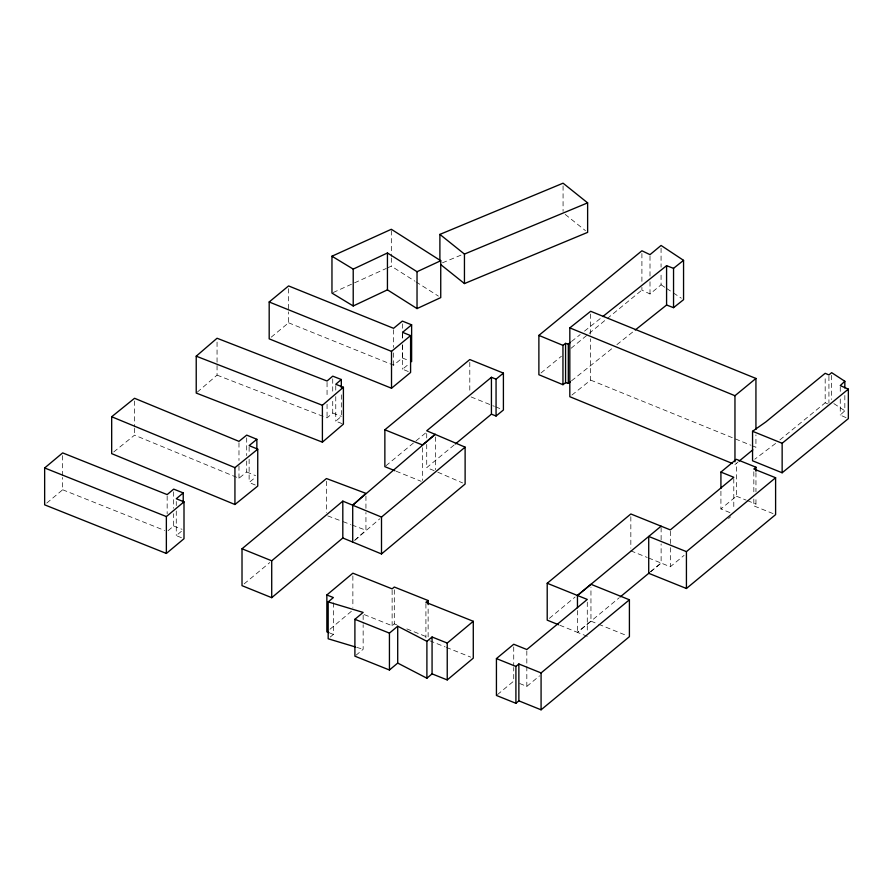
<?xml version="1.0" encoding="UTF-8"?>
<svg xmlns="http://www.w3.org/2000/svg" width="893" height="893" viewBox="0 0 893 893"><rect width="100%" height="100%" fill="white"/><g stroke="black" fill="none" stroke-linecap="round" stroke-linejoin="round"><path stroke-width="0.67" stroke-dasharray="4.46 3.35" d="M846.039 417.623L840.257 415.1L844.834 410.769L844.834 394.673M354.744 540.243L365.94 530.241L365.94 512.493M197.264 392.161L217.055 375.127L217.055 340.981M217.055 375.127L327.061 417.891L332.732 413.024L332.732 397.999M342.131 423.639L335.768 421.161L341.327 416.384L341.327 391.804M354.8 540.265L379.905 518.71M364.266 614.607L392.127 625.736L394.304 623.894L394.304 589.76M168.096 530.688L173.677 525.988L173.677 513.698M46.771 503.06L62.666 489.766L62.666 477.476M181.424 537.675L176.267 535.621L182.239 530.621M329.975 629.23L352.869 610.053M330.254 637.044L333.368 634.432L333.368 600.297M773.037 513.587L753.826 505.862L755.958 504.076L755.958 497.256M355.927 655.317L363.15 649.289L363.15 624.709M244.157 583.877L269.809 562.534M641.911 287.39L641.911 290.102L650.004 293.976L661.066 284.789L661.066 272.577M559.811 625.234L577.458 632.367L590.954 621.16L590.954 587.025M271.226 337.163L288.584 322.797L288.584 311.869M408.291 371.533L402.553 369.211L408.603 364.199M549.351 618.369L575.081 597.049M729.927 512.604L720.919 508.954L736.345 496.173L736.345 463.389M497.446 694.62L513.732 681.113L513.732 667.451M650.785 571.598L661.121 563.048L661.121 543.926M587.281 636.307L577.458 632.367L619.295 597.707M650.394 571.933L661.121 563.048L670.33 566.765L684.083 555.368M728.509 518.554L730.619 516.801M519.681 683.513L526.825 686.393L539.551 675.856M288.584 322.797L393.59 365.204L402.341 357.959L402.341 344.307M385.932 465.766L414.966 441.756M416.038 440.874L425.715 432.871M434.11 470.633L426.72 467.653L454.303 444.859M734.961 464.55L738.109 461.96M541.024 372.961L561.418 356.218M571.073 348.281L641.911 290.102M775.593 443.441L754.775 459.225M779.902 439.914L825.177 402.788L825.177 375.975M113.757 451.947L134.542 435.148L238.978 478.246L246.702 471.973L246.702 461.045M255.275 485.033L249.125 482.466L255.9 476.962M571.542 341.472L580.182 334.585M584.502 331.136L601.782 317.361M571.542 380.809L612.587 348.08M616.907 344.631L634.175 330.856M571.911 395.052L590.664 380.105L590.664 338.804M333.223 292.513L386.267 268.447M387.54 267.867L391.324 266.147L414.854 281.128M442.448 262.832L461.703 254.829M356.664 647.347L363.15 649.289M327.72 515.886L341.74 521.144M343.012 521.624L350.648 524.504M351.931 524.984L365.94 530.241M332.732 413.024L341.327 416.384M173.677 525.988L182.038 529.315M62.666 489.766L164.58 530.442M394.304 623.894L396.805 624.899M406.828 628.895L428.127 637.401L428.127 605.99M429.756 640.761L445.116 646.9M446.4 647.414L470.723 657.136M330.109 633.137L333.368 634.432M402.341 357.959L408.146 360.292M736.345 496.173L746.157 500.125M747.385 500.616L755.958 504.076M471.091 396.939L494.354 406.326M495.648 406.851L500.817 408.938M630.838 550.847L647.246 557.455M648.508 557.958L661.121 563.048M396.124 471.203L421.15 481.316M590.954 621.16L597.361 623.749M598.645 624.263L626.841 635.626M590.664 380.105L750.767 445.183M752.062 445.707L755.936 447.281L755.936 434.891M246.702 471.973L255.599 475.656M437.816 472.196L462.63 482.946M825.177 402.788L827.677 403.893M416.026 281.875L438.385 296.108M833.839 403.591L844.834 410.769M661.066 284.789L665.564 287.769M666.691 288.506L672.317 292.234M673.434 292.971L681.303 298.184M565.202 214.398L585.484 230.662M840.257 386.937L840.257 392.306M840.257 399.004L840.257 415.1M831.64 375.35L831.64 399.484M828.927 376.277L828.927 403.1M755.958 472.676L755.958 491.786M753.826 471.727L753.826 493.572M753.826 499.031L753.826 505.862M733.789 478.67L733.789 508.709M720.919 491.195L720.919 508.954M670.33 531.257L670.33 546.282M670.33 547.643L670.33 566.765M661.066 248.176L661.066 267.152M661.121 527.54L661.121 542.564M650.004 256.001L650.004 276.35M650.004 281.764L650.004 293.976M641.911 253.489L641.911 281.965M630.838 516.701L630.838 548.112M590.664 314.023L590.664 337.431M587.281 602.172L587.281 632.211M577.458 610.511L577.458 632.367M563.07 185.878L563.07 211.351M526.825 650.885L526.825 686.393M513.732 646.967L513.732 666.089M469.796 362.279L469.796 392.317M435.337 436.99L435.337 469.763M426.72 433.518L426.72 438.976M426.72 444.435L426.72 467.653M425.916 603.724L425.916 637.87M422.4 447.683L422.4 480.456M402.553 333.703L402.553 339.161M402.553 344.631L402.553 369.211M402.341 323.824L402.341 332.017M402.341 333.379L402.341 338.849M393.59 329.696L393.59 347.444M393.59 352.914L393.59 365.204M392.127 590.24L392.127 625.736M391.324 230.651L391.324 256.592M391.324 257.954L391.324 266.147M365.94 496.106L365.94 511.131M363.15 615.154L363.15 623.347M352.869 575.918L352.869 607.329M335.768 385.664L335.768 391.123M335.768 396.581L335.768 421.161M332.732 378.889L332.732 392.54M327.061 382.383L327.061 397.407M327.061 404.239L327.061 417.891M326.447 481.26L326.447 512.671M288.584 288.651L288.584 310.507M249.125 446.958L249.125 453.789M249.125 459.248L249.125 482.466M246.702 437.827L246.702 455.586M238.978 442.738L238.978 460.487M238.978 465.945L238.978 478.246M176.267 501.486L176.267 505.583M176.267 511.042L176.267 535.621M173.677 491.853L173.677 508.24M167.158 495.972L167.158 513.721M134.542 401.002L134.542 426.954M134.542 428.316L134.542 435.148M62.666 455.62L62.666 476.103"/><path stroke-width="1.34" d="M844.834 381.266L840.257 385.597L848.35 389.136L848.35 418.627L782.145 472.777L752.553 460.788L752.553 431.286L765.881 421.898L825.177 373.296L828.927 374.937L831.64 372.66L844.834 381.266L844.834 387.975M465.119 447.147L465.119 484.017L381.501 553.95L352.713 542.062L352.713 505.181L365.94 493.371L326.447 478.536L242.014 548.782L242.014 585.663L271.718 597.674L342.812 537.999L342.812 501.129L381.501 517.08L465.119 447.147L426.72 430.783L491.429 377.292L496.061 379.168L503.406 373.107L469.796 359.544L384.861 429.79L384.861 466.659L394.873 470.7M341.327 379.514L335.768 384.291L343.403 387.261L343.403 424.13L322.406 442.158L196.226 393.054L196.226 356.184L217.055 338.246L327.061 381.021L332.732 376.154L341.327 379.514L341.327 387.707M352.713 505.181L435.337 434.255L422.4 444.948L384.861 429.79M322.406 442.158L322.406 405.277L343.403 387.261M271.718 597.674L271.718 560.804L342.812 501.129M426.899 641.33L397.709 626.205L397.709 663.075L426.899 678.211L426.899 641.33L432.067 636.999L447.237 643.06L473.279 621.282L425.916 602.362L428.127 600.531L394.304 587.025L392.127 588.867L352.869 573.183L326.849 594.972L326.849 631.842L329.026 632.702M426.899 678.211L432.067 673.869L432.067 636.999M183.232 492.914L176.267 498.752L184.003 501.833L184.003 538.713L166.366 553.448L44.65 504.835L44.65 467.965L62.666 452.896L167.158 494.599L173.677 489.118L183.232 492.914L183.232 502.469M355.369 646.956L328.178 638.785L328.178 601.915L333.368 597.562L326.849 594.972M328.178 601.915L363.15 612.419L354.901 619.307L354.901 656.176L389.437 670.007L389.437 633.126L397.709 626.205M389.437 670.007L397.709 663.075M432.067 673.869L447.237 679.93L473.279 658.152L473.279 621.282M720.919 488.471L720.919 472.084L736.345 459.292L755.958 467.206L753.826 468.992L775.604 477.744L775.604 514.625L686.427 588.498L648.72 573.306L648.72 536.436L686.427 551.628L775.604 477.744M166.366 553.448L166.366 516.567L184.003 501.833M577.458 607.787L577.458 595.486L590.954 584.29L629.409 599.795L629.409 636.664L541.08 709.812L518.866 700.849L515.908 703.293L496.43 695.457L496.43 658.587L513.732 644.244L526.825 649.524L587.281 599.437L547.208 583.274L547.208 620.144L558.549 624.732M411.628 324.829L402.553 332.341L410.59 335.589L410.59 372.47L391.514 388.243L269.184 338.849L269.184 301.979L288.584 285.927L393.59 328.323L402.341 321.089L411.628 324.829L411.628 361.698M547.208 583.274L630.838 513.977L670.33 529.895L733.789 477.297L720.919 472.084M577.458 595.486L661.121 526.178M620.367 596.814L649.323 572.815M541.08 709.812L541.08 672.931L629.409 599.795M391.514 388.243L391.514 351.373L410.59 335.589M455.363 443.977L491.429 414.162L491.429 377.292M515.908 703.293L515.908 666.424L518.866 663.979L541.08 672.931M491.429 414.162L496.061 416.038L503.406 409.987L503.406 373.107M734.961 461.804L734.961 395.722L755.936 378.453L590.664 311.277L569.823 327.876L569.823 396.704L732.383 463.489M739.158 461.101L752.788 449.871M570.471 381.668L568.305 383.387L565.57 382.695L562.958 384.693L538.881 374.725L538.881 335.388L641.911 250.777L650.004 254.65L661.066 245.463L683.558 260.343L683.558 299.68L673.545 307.661L666.58 305.026L635.258 329.997M782.145 472.777L782.145 443.274L848.35 389.136M256.86 439.311L249.125 445.596L257.742 449.19L257.742 486.06L234.937 504.512L111.681 453.633L111.681 416.752L134.542 398.278L238.978 441.365L246.702 435.103L256.86 439.311L256.86 450.239M234.937 504.512L234.937 467.642L257.742 449.19M568.305 383.387L568.305 344.062L570.471 342.332M602.864 316.502L666.58 265.69L673.545 268.335L683.558 260.343M562.958 384.693L562.958 345.368L565.57 343.37L568.305 344.062M331.962 256.213L353.215 269.106L387.439 252.976L417.031 271.718L440.74 260.734L440.74 297.603L417.031 308.587L387.439 289.845L353.215 305.975L331.962 293.083L331.962 256.213L391.324 229.278L440.74 260.734M439.892 261.214L439.892 234.401L563.07 183.188L587.627 202.867L587.627 232.37L464.449 283.572L440.952 264.752M439.892 234.401L464.449 254.081L587.627 202.867M196.226 356.184L322.406 405.277M44.65 467.965L166.366 516.567M354.901 619.307L389.437 633.126M269.184 301.979L391.514 351.373M496.43 658.587L515.908 666.424M752.553 431.286L782.145 443.274M242.014 548.782L271.718 560.804M342.812 537.999L352.713 542.062M569.823 327.876L734.961 395.722M111.681 416.752L234.937 467.642M538.881 335.388L562.958 345.368M755.936 378.453L755.936 429.388M755.958 467.206L755.958 471.303M686.427 551.628L686.427 588.498M673.545 268.335L673.545 307.661M666.58 265.69L666.58 305.026M565.57 343.37L565.57 382.695M518.866 663.979L518.866 700.849M496.061 379.168L496.061 416.038M464.449 254.081L464.449 283.572M447.237 643.06L447.237 679.93M428.127 600.531L428.127 604.628M417.031 271.718L417.031 308.587M387.439 252.976L387.439 289.845M381.501 517.08L381.501 553.95M353.215 269.106L353.215 305.975"/></g></svg>
